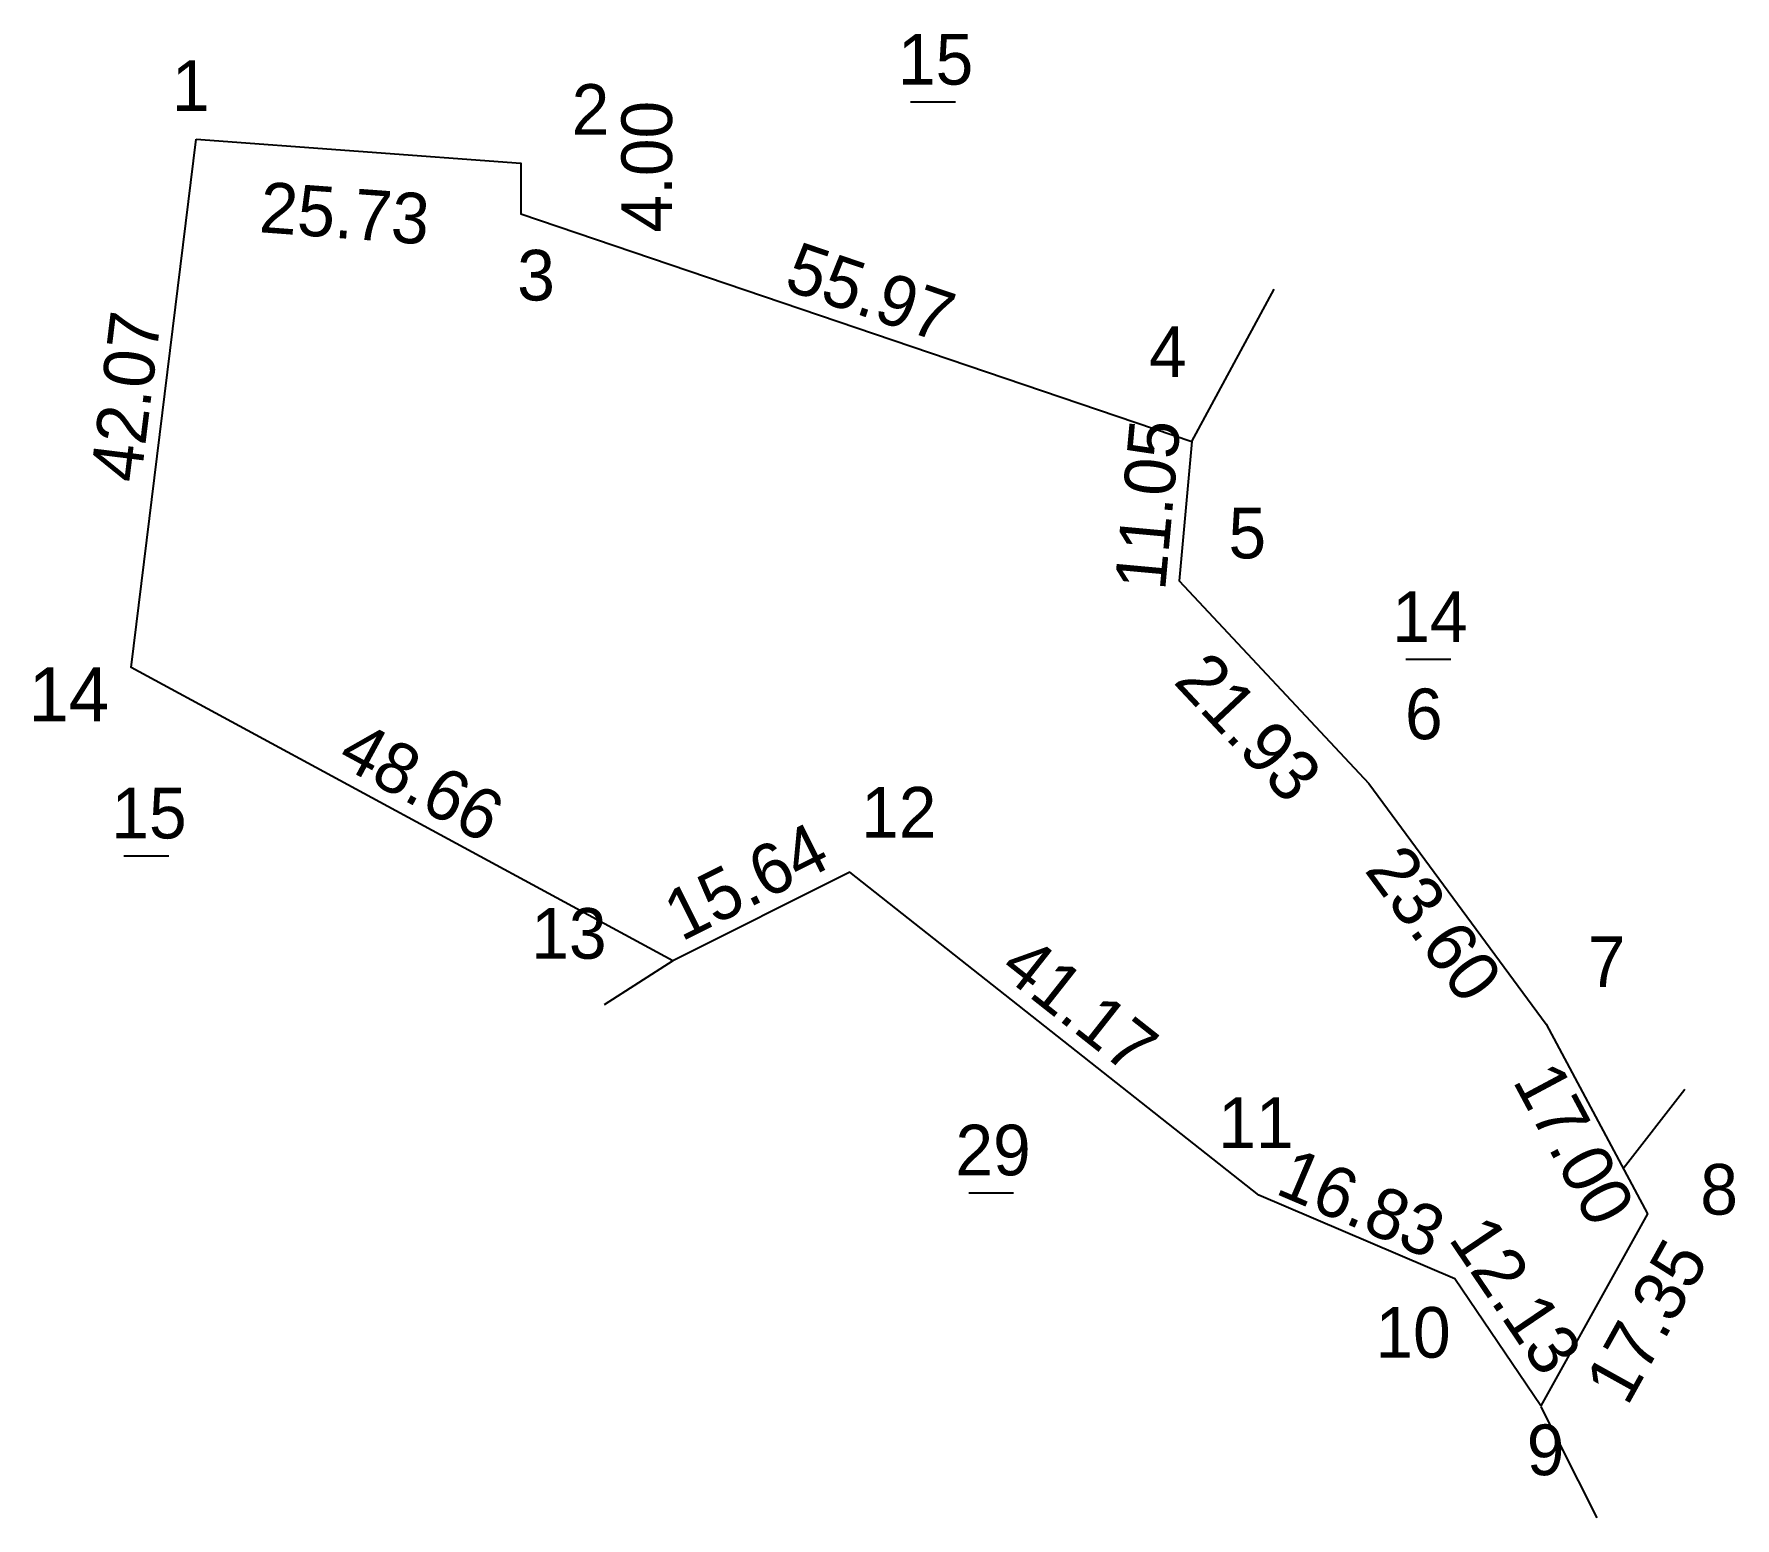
# Model space of a CAD drawing. Extents: x 536317 to 536451, y 1837657 to 1837774.
import ezdxf

# ---------------------------------------------------------------- set-up
doc = ezdxf.new("R2010")
doc.units = 0
doc.layers.add('Level 8', color=7, linetype='Continuous')

msp = doc.modelspace()

# ---------------------------------------------------------------- linework, layer by layer
at = {"layer": 'Level 8'}
for p, q in [((536385.78, 1837768.83), (536389.33, 1837768.83)), ((536408, 1837742), (536414.51, 1837754.05)), ((536424.92, 1837724.81), (536428.46, 1837724.81)), ((536323.62, 1837709.29), (536327.17, 1837709.29)), ((536367, 1837701), (536361.59, 1837697.52)), ((536442.09, 1837684.59), (536446.95, 1837690.86)), ((536390.38, 1837682.68), (536393.93, 1837682.68)), ((536440.02, 1837656.99), (536435.62, 1837665.76))]:
    msp.add_line(p, q, dxfattribs=at)
msp.add_lwpolyline([(536329.34, 1837765.9), (536355, 1837764), (536355, 1837760), (536408, 1837742), (536407, 1837731), (536422, 1837715), (536436, 1837696), (536444.01, 1837681), (536435.58, 1837665.84), (536428.79, 1837675.89), (536413.31, 1837682.49), (536380.99, 1837708), (536367, 1837701), (536324.2, 1837724.15)], close=True, dxfattribs=at)

# ---------------------------------------------------------------- texts
for s, height, p in [('15', 4, (536384.79, 1837770.2)), ('1', 4, (536327.43, 1837768.13)), ('2', 4, (536359.01, 1837766.24)), ('3', 4, (536354.71, 1837753.15)), ('4', 4, (536404.62, 1837747.1)), ('5', 4, (536410.9, 1837732.78)), ('14', 4, (536423.84, 1837726.18)), ('14', 4.279, (536316.1, 1837719.9)), ('6', 4, (536424.85, 1837718.5)), ('15', 4, (536322.64, 1837710.66)), ('12', 4, (536381.88, 1837710.73)), ('13', 4, (536355.82, 1837701.16)), ('7', 4, (536439.29, 1837698.92)), ('11', 4, (536410.09, 1837686.21)), ('29', 4, (536389.33, 1837684.05)), ('8', 4, (536448.18, 1837680.95)), ('10', 4, (536422.51, 1837669.65)), ('9', 4, (536434.47, 1837660.37))]:
    msp.add_text(s, height=height, dxfattribs=at).set_placement(p)
for s, rotation, p in [('4.00', 90, (536366.94, 1837758.51)), ('25.73', 355.7653, (536334.26, 1837758.55)), ('55.97', 341.2413, (536375.66, 1837754.07)), ('42.07', 82.9814, (536324.95, 1837738.68)), ('11.05', 84.8056, (536405.89, 1837730.17)), ('21.93', 313.1524, (536406.47, 1837722.99)), ('48.66', 331.5916, (536340.34, 1837716.59)), ('15.64', 26.5814, (536367.68, 1837702.49)), ('23.60', 306.3844, (536421.58, 1837708.15)), ('41.17', 321.7162, (536392.67, 1837700.09)), ('17.00', 298.1022, (536433.31, 1837691.52)), ('16.83', 336.9087, (536414.49, 1837682.65)), ('12.13', 304.0438, (536428.22, 1837679.04)), ('17.35', 60.9229, (536442.41, 1837665.73))]:
    msp.add_text(s, height=4, rotation=rotation, dxfattribs=at).set_placement(p)

doc.saveas('drawing.dxf')
